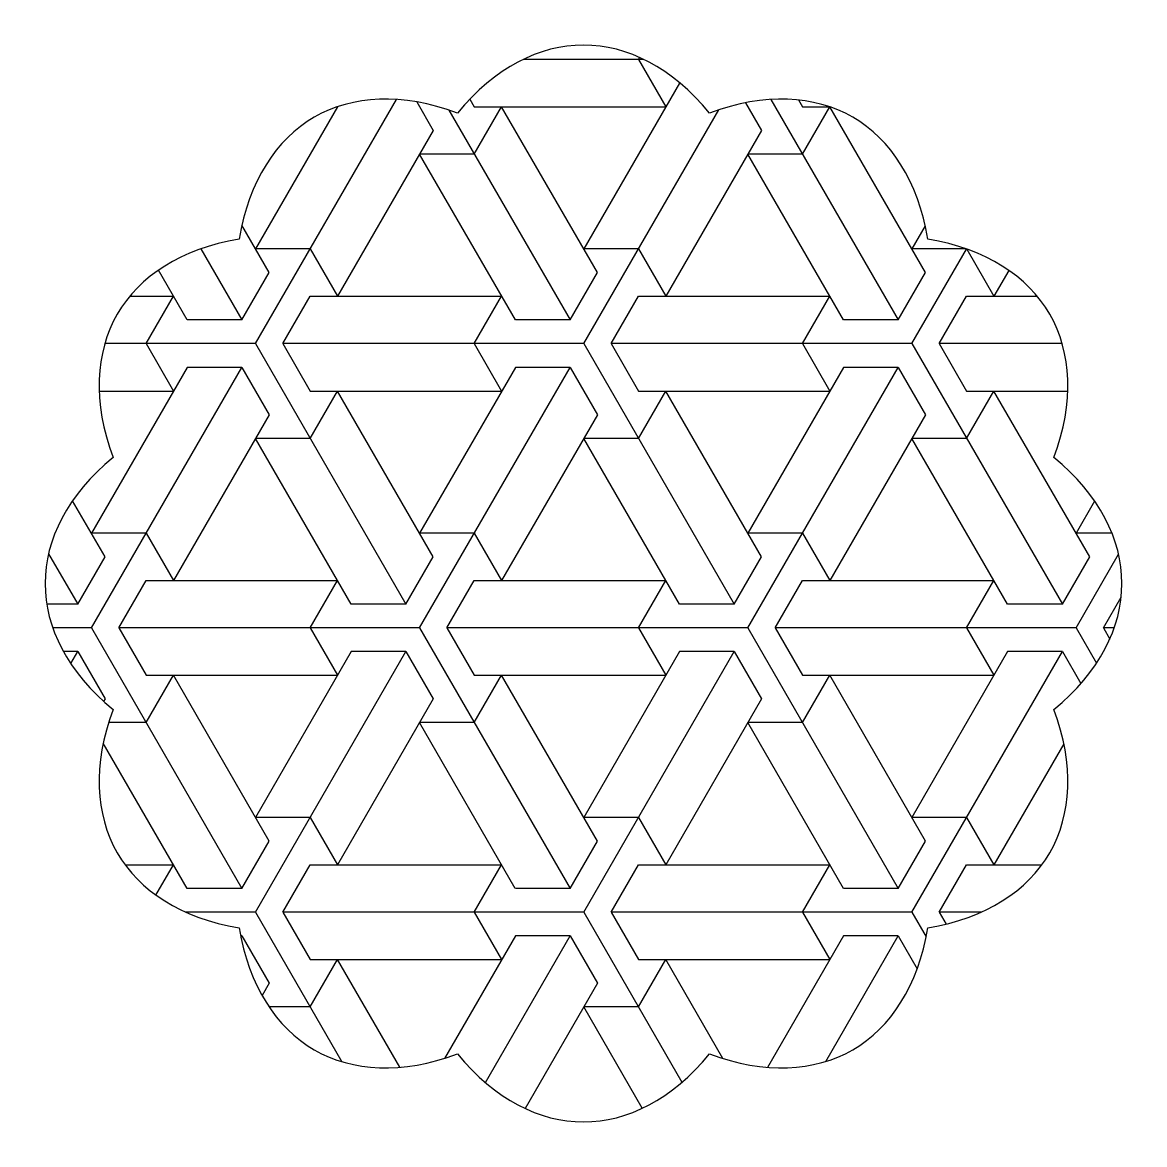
# Model space of a CAD drawing. Header units: millimetres. Extents: x -15.6 to 15.6, y 9.4 to 40.6.
import ezdxf

# ---------------------------------------------------------------- set-up
doc = ezdxf.new("R2010")
doc.units = ezdxf.units.MM
doc.layers.get('0').update_dxf_attribs({"lineweight": 25, "true_color": 0xffffff})

msp = doc.modelspace()

# ---------------------------------------------------------------- hatches: boundary and pattern name
h = msp.add_hatch()
h.set_pattern_fill('ESCHER', color=256, scale=0.3, style=0)
edge = h.paths.add_edge_path(flags=0)
edge.add_ellipse((0, 30), major_axis=(0, 10), ratio=0.6, start_angle=336.5781, end_angle=383.4219)
edge.add_ellipse((-2.5, 29.33), major_axis=(-5, 8.66), ratio=0.6, start_angle=336.5781, end_angle=383.4219)
edge.add_ellipse((-4.33, 27.5), major_axis=(-8.66, 5), ratio=0.6, start_angle=336.5781, end_angle=383.4219)
edge.add_ellipse((-5, 25), major_axis=(-10, 0), ratio=0.6, start_angle=336.5781, end_angle=383.4219)
edge.add_ellipse((-4.33, 22.5), major_axis=(-8.66, -5), ratio=0.6, start_angle=336.5781, end_angle=383.4219)
edge.add_ellipse((-2.5, 20.67), major_axis=(-5, -8.66), ratio=0.6, start_angle=336.5781, end_angle=383.4219)
edge.add_ellipse((0, 20), major_axis=(0, -10), ratio=0.6, start_angle=336.5781, end_angle=383.4219)
edge.add_ellipse((2.5, 20.67), major_axis=(5, -8.66), ratio=0.6, start_angle=336.5781, end_angle=383.4219)
edge.add_ellipse((4.33, 22.5), major_axis=(8.66, -5), ratio=0.6, start_angle=336.5781, end_angle=383.4219)
edge.add_ellipse((5, 25), major_axis=(10, 0), ratio=0.6, start_angle=336.5781, end_angle=383.4219)
edge.add_ellipse((4.33, 27.5), major_axis=(8.66, 5), ratio=0.6, start_angle=336.5781, end_angle=383.4219)
edge.add_ellipse((2.5, 29.33), major_axis=(5, 8.66), ratio=0.6, start_angle=336.5781, end_angle=383.4219)

# ---------------------------------------------------------------- linework, layer by layer
for centre, major_axis in [((0, 30), (0, 10)), ((-2.5, 29.33), (-5, 8.66)), ((2.5, 29.33), (5, 8.66)), ((-4.33, 27.5), (-8.66, 5)), ((4.33, 27.5), (8.66, 5)), ((-5, 25), (-10, 0)), ((5, 25), (10, 0)), ((-4.33, 22.5), (-8.66, -5)), ((4.33, 22.5), (8.66, -5)), ((-2.5, 20.67), (-5, -8.66)), ((2.5, 20.67), (5, -8.66)), ((0, 20), (0, -10))]:
    msp.add_ellipse(centre, major_axis=major_axis, ratio=0.6, start_param=5.657854, end_param=6.908517)

doc.saveas('drawing.dxf')
